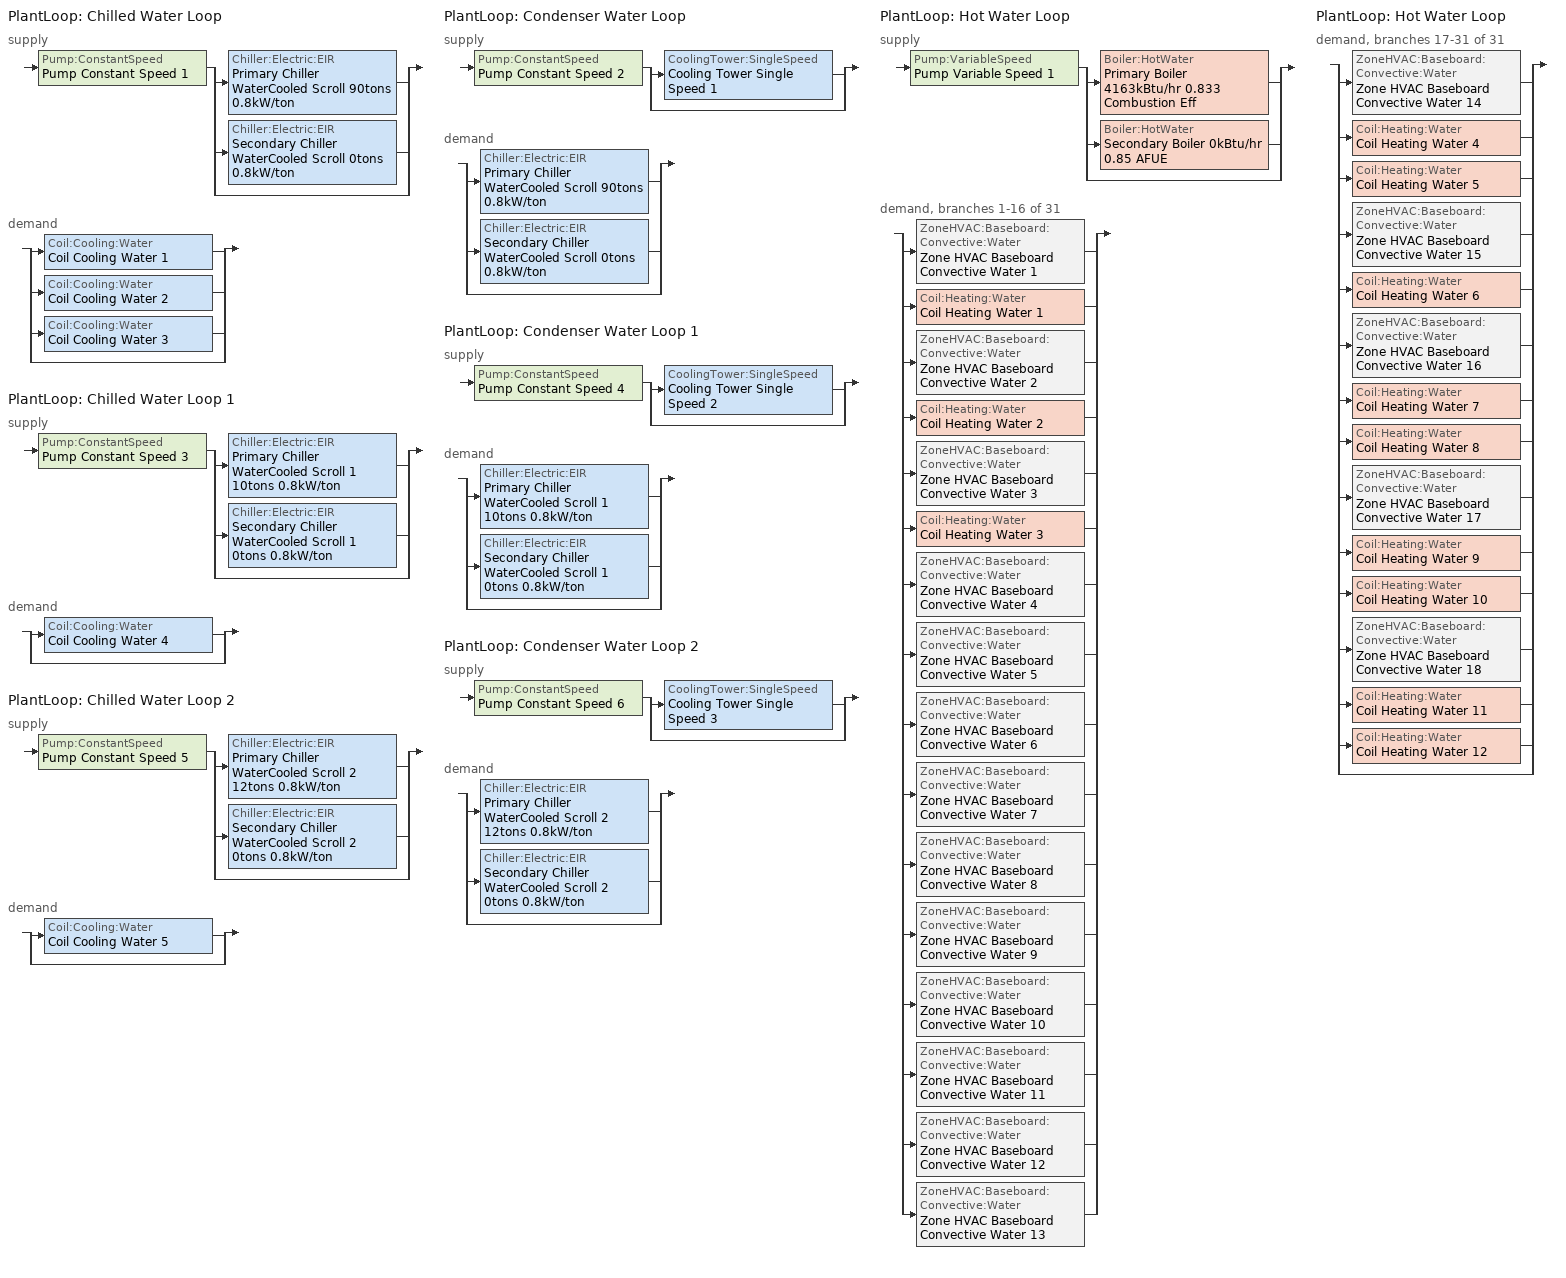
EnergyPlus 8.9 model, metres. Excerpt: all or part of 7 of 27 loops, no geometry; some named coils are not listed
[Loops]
PlantLoop 'Chilled Water Loop'
 supply: Pump:ConstantSpeed 'Pump Constant Speed 1' > split
  | Chiller:Electric:EIR 'Primary Chiller WaterCooled Scroll 90tons 0.8kW/ton'
  | Chiller:Electric:EIR 'Secondary Chiller WaterCooled Scroll 0tons 0.8kW/ton'
  | bypass
 demand: split
  | Coil:Cooling:Water 'Coil Cooling Water 1'
  | Coil:Cooling:Water 'Coil Cooling Water 2'
  | Coil:Cooling:Water 'Coil Cooling Water 3'
  | bypass
PlantLoop 'Chilled Water Loop 1'
 supply: Pump:ConstantSpeed 'Pump Constant Speed 3' > split
  | Chiller:Electric:EIR 'Primary Chiller WaterCooled Scroll 1 10tons 0.8kW/ton'
  | Chiller:Electric:EIR 'Secondary Chiller WaterCooled Scroll 1 0tons 0.8kW/ton'
  | bypass
 demand: split
  | Coil:Cooling:Water 'Coil Cooling Water 4'
  | bypass
PlantLoop 'Chilled Water Loop 2'
 supply: Pump:ConstantSpeed 'Pump Constant Speed 5' > split
  | Chiller:Electric:EIR 'Primary Chiller WaterCooled Scroll 2 12tons 0.8kW/ton'
  | Chiller:Electric:EIR 'Secondary Chiller WaterCooled Scroll 2 0tons 0.8kW/ton'
  | bypass
 demand: split
  | Coil:Cooling:Water 'Coil Cooling Water 5'
  | bypass
PlantLoop 'Condenser Water Loop'
 supply: Pump:ConstantSpeed 'Pump Constant Speed 2' > split
  | CoolingTower:SingleSpeed 'Cooling Tower Single Speed 1'
  | bypass
 demand: split
  | Chiller:Electric:EIR 'Primary Chiller WaterCooled Scroll 90tons 0.8kW/ton'
  | Chiller:Electric:EIR 'Secondary Chiller WaterCooled Scroll 0tons 0.8kW/ton'
  | bypass
PlantLoop 'Condenser Water Loop 1'
 supply: Pump:ConstantSpeed 'Pump Constant Speed 4' > split
  | CoolingTower:SingleSpeed 'Cooling Tower Single Speed 2'
  | bypass
 demand: split
  | Chiller:Electric:EIR 'Primary Chiller WaterCooled Scroll 1 10tons 0.8kW/ton'
  | Chiller:Electric:EIR 'Secondary Chiller WaterCooled Scroll 1 0tons 0.8kW/ton'
  | bypass
PlantLoop 'Condenser Water Loop 2'
 supply: Pump:ConstantSpeed 'Pump Constant Speed 6' > split
  | CoolingTower:SingleSpeed 'Cooling Tower Single Speed 3'
  | bypass
 demand: split
  | Chiller:Electric:EIR 'Primary Chiller WaterCooled Scroll 2 12tons 0.8kW/ton'
  | Chiller:Electric:EIR 'Secondary Chiller WaterCooled Scroll 2 0tons 0.8kW/ton'
  | bypass
PlantLoop 'Hot Water Loop'
 supply: Pump:VariableSpeed 'Pump Variable Speed 1' > split
  | Boiler:HotWater 'Primary Boiler 4163kBtu/hr 0.833 Combustion Eff'
  | Boiler:HotWater 'Secondary Boiler 0kBtu/hr 0.85 AFUE'
  | bypass
 demand, branches 1-16 of 31: split
  | ZoneHVAC:Baseboard:Convective:Water 'Zone HVAC Baseboard Convective Water 1'
  | Coil:Heating:Water 'Coil Heating Water 1'
  | ZoneHVAC:Baseboard:Convective:Water 'Zone HVAC Baseboard Convective Water 2'
  | Coil:Heating:Water 'Coil Heating Water 2'
  | ZoneHVAC:Baseboard:Convective:Water 'Zone HVAC Baseboard Convective Water 3'
  | Coil:Heating:Water 'Coil Heating Water 3'
  | ZoneHVAC:Baseboard:Convective:Water 'Zone HVAC Baseboard Convective Water 4'
  | ZoneHVAC:Baseboard:Convective:Water 'Zone HVAC Baseboard Convective Water 5'
  | ZoneHVAC:Baseboard:Convective:Water 'Zone HVAC Baseboard Convective Water 6'
  | ZoneHVAC:Baseboard:Convective:Water 'Zone HVAC Baseboard Convective Water 7'
  | ZoneHVAC:Baseboard:Convective:Water 'Zone HVAC Baseboard Convective Water 8'
  | ZoneHVAC:Baseboard:Convective:Water 'Zone HVAC Baseboard Convective Water 9'
  | ZoneHVAC:Baseboard:Convective:Water 'Zone HVAC Baseboard Convective Water 10'
  | ZoneHVAC:Baseboard:Convective:Water 'Zone HVAC Baseboard Convective Water 11'
  | ZoneHVAC:Baseboard:Convective:Water 'Zone HVAC Baseboard Convective Water 12'
  | ZoneHVAC:Baseboard:Convective:Water 'Zone HVAC Baseboard Convective Water 13'
PlantLoop 'Hot Water Loop'
 demand, branches 17-31 of 31: split
  | ZoneHVAC:Baseboard:Convective:Water 'Zone HVAC Baseboard Convective Water 14'
  | Coil:Heating:Water 'Coil Heating Water 4'
  | Coil:Heating:Water 'Coil Heating Water 5'
  | ZoneHVAC:Baseboard:Convective:Water 'Zone HVAC Baseboard Convective Water 15'
  | Coil:Heating:Water 'Coil Heating Water 6'
  | ZoneHVAC:Baseboard:Convective:Water 'Zone HVAC Baseboard Convective Water 16'
  | Coil:Heating:Water 'Coil Heating Water 7'
  | Coil:Heating:Water 'Coil Heating Water 8'
  | ZoneHVAC:Baseboard:Convective:Water 'Zone HVAC Baseboard Convective Water 17'
  | Coil:Heating:Water 'Coil Heating Water 9'
  | Coil:Heating:Water 'Coil Heating Water 10'
  | ZoneHVAC:Baseboard:Convective:Water 'Zone HVAC Baseboard Convective Water 18'
  | Coil:Heating:Water 'Coil Heating Water 11'
  | Coil:Heating:Water 'Coil Heating Water 12'
  | bypass
[Coil:Heating:Water] Availability Schedule=Always On Discrete; U-Factor Times Area Value {W/K}=Autosize; Maximum Water Flow Rate {m3/s}=Autosize; Performance Input Method=UFactorTimesAreaAndDesignWaterFlowRate; Rated Capacity {W}=Autosize; Rated Inlet Water Temperature {C}=82.2; Rated Inlet Air Temperature {C}=16.6; Rated Outlet Water Temperature {C}=71.1; Rated Outlet Air Temperature {C}=32.2; Rated Ratio for Air and Water Convection=0.5
Coil Heating Water 6; Coil Heating Water 5; Coil Heating Water 11; Coil Heating Water 8; Coil Heating Water 12; Coil Heating Water 10
[ZoneHVAC:Baseboard:Convective:Water] Availability Schedule=Always On Discrete; Heating Design Capacity Method=HeatingDesignCapacity; Heating Design Capacity {W}=Autosize; Heating Design Capacity Per Floor Area {W/m2}=0; Fraction of Autosized Heating Design Capacity=0.8; U-Factor Times Area Value {W/K}=Autosize; Maximum Water Flow Rate {m3/s}=Autosize; Convergence Tolerance=0.001
Zone HVAC Baseboard Convective Water 16; Zone HVAC Baseboard Convective Water 13; Zone HVAC Baseboard Convective Water 15; Zone HVAC Baseboard Convective Water 12; Zone HVAC Baseboard Convective Water 17; Zone HVAC Baseboard Convective Water 6; Zone HVAC Baseboard Convective Water 9; Zone HVAC Baseboard Convective Water 10; Zone HVAC Baseboard Convective Water 11; Zone HVAC Baseboard Convective Water 8; Zone HVAC Baseboard Convective Water 18; Zone HVAC Baseboard Convective Water 7; Zone HVAC Baseboard Convective Water 14; Zone HVAC Baseboard Convective Water 5; Zone HVAC Baseboard Convective Water 1; Zone HVAC Baseboard Convective Water 2; Zone HVAC Baseboard Convective Water 3; Zone HVAC Baseboard Convective Water 4
[Fan:ConstantVolume] Availability Schedule=Always On Discrete; Fan Total Efficiency=0.39975; Pressure Rise {Pa}=640; Maximum Flow Rate {m3/s}=AutoSize; Motor Efficiency=0.615; Motor In Airstream Fraction=1
Fan Constant Volume 19; Fan Constant Volume 21
[Coil:Cooling:Water] Availability Schedule=Always On Discrete; Design Water Flow Rate {m3/s}=Autosize; Design Air Flow Rate {m3/s}=Autosize; Design Inlet Water Temperature {C}=Autosize; Design Inlet Air Temperature {C}=Autosize; Design Outlet Air Temperature {C}=Autosize; Design Inlet Air Humidity Ratio {kgWater/kgDryAir}=Autosize; Design Outlet Air Humidity Ratio {kgWater/kgDryAir}=Autosize; Type of Analysis=SimpleAnalysis; Heat Exchanger Configuration=CrossFlow
Coil Cooling Water 4; Coil Cooling Water 5
[ZoneHVAC:FourPipeFanCoil] Availability Schedule=Always On Discrete; Capacity Control Method=ConstantFanVariableFlow; Maximum Supply Air Flow Rate {m3/s}=Autosize; Maximum Outdoor Air Flow Rate {m3/s}=Autosize; Maximum Cold Water Flow Rate {m3/s}=Autosize; Maximum Hot Water Flow Rate {m3/s}=Autosize; Minimum Supply Air Temperature in Cooling Mode {C}=Autosize; Maximum Supply Air Temperature in Heating Mode {C}=Autosize
Name | Supply Air Fan | Cooling Coil | Heating Coil
Zone HVAC Four Pipe Fan Coil 1 | Fan Constant Volume 19 | Coil Cooling Water 4 | Coil Heating Water 11
Zone HVAC Four Pipe Fan Coil 2 | Fan Constant Volume 21 | Coil Cooling Water 5 | Coil Heating Water 12
[SetpointManager:Scheduled] Control Variable=Temperature
Name | Schedule
Setpoint Manager Scheduled 4 | CHW Temp
Setpoint Manager Scheduled 9 | CHW Temp 1
Setpoint Manager Scheduled 11 | CHW Temp 2
Setpoint Manager Scheduled 5 | CW Temp
Setpoint Manager Scheduled 10 | CW Temp 1
Setpoint Manager Scheduled 12 | CW Temp 2
[PlantLoop] Fluid Type=Water; Maximum Loop Temperature {C}=100; Minimum Loop Temperature {C}=0; Maximum Loop Flow Rate {m3/s}=Autosize; Minimum Loop Flow Rate {m3/s}=0; Plant Loop Volume {m3}=Autocalculate; Load Distribution Scheme=Optimal; Plant Loop Demand Calculation Scheme=SingleSetpoint
Name | Plant Equipment Operation Scheme
Chilled Water Loop | Chilled Water Loop Operation Schemes
Chilled Water Loop 1 | Chilled Water Loop 1 Operation Schemes
Chilled Water Loop 2 | Chilled Water Loop 2 Operation Schemes
Condenser Water Loop | Condenser Water Loop Operation Schemes
Condenser Water Loop 1 | Condenser Water Loop 1 Operation Schemes
Condenser Water Loop 2 | Condenser Water Loop 2 Operation Schemes
Hot Water Loop | Hot Water Loop Operation Schemes
[Sizing:Plant] Sizing Option=NonCoincident; Zone Timesteps in Averaging Window=1; Coincident Sizing Factor Mode=None
Name | Loop Type | Design Loop Exit Temperature {C} | Loop Design Temperature Difference {deltaC}
Chilled Water Loop; Chilled Water Loop 1; Chilled Water Loop 2 | Cooling | 7 | 6
Condenser Water Loop; Condenser Water Loop 1; Condenser Water Loop 2 | Condenser | 29 | 6
Hot Water Loop | Heating | 82 | 16
[Pump:ConstantSpeed] Design Flow Rate {m3/s}=Autosize; Design Pump Head {Pa}=179352; Design Power Consumption {W}=Autosize; Fraction of Motor Inefficiencies to Fluid Stream=0; Pump Control Type=Intermittent; Design Power Sizing Method=PowerPerFlowPerPressure; Design Electric Power per Unit Flow Rate {W/(m3/s)}=348701.1; Design Shaft Power per Unit Flow Rate per Unit Head=1.28205
Name | Motor Efficiency
Pump Constant Speed 1 | 0.895
Pump Constant Speed 3; Pump Constant Speed 5; Pump Constant Speed 4 | 0.855
Pump Constant Speed 2 | 0.917
Pump Constant Speed 6 | 0.865
[Chiller:Electric:EIR] Reference Leaving Chilled Water Temperature {C}=6.67; Reference Entering Condenser Fluid Temperature {C}=29.4; Reference Chilled Water Flow Rate {m3/s}=Autosize; Reference Condenser Fluid Flow Rate {m3/s}=Autosize; Cooling Capacity Function of Temperature Curve=WaterCooled_Scroll_CAPFT_NECB2011; Electric Input to Cooling Output Ratio Function of Temperature Curve=WaterCooled_Scroll_EIRFT_NECB2011; Electric Input to Cooling Output Ratio Function of Part Load Ratio Curve=WaterCooled_Scroll_EIRFPLR_NECB2011; Minimum Part Load Ratio=0.25; Maximum Part Load Ratio=1; Optimum Part Load Ratio=1; Minimum Unloading Ratio=0.25; Condenser Type=WaterCooled; Condenser Fan Power Ratio {W/W}=0; Fraction of Compressor Electric Consumption Rejected by Condenser=1; Leaving Chilled Water Lower Temperature Limit {C}=2; Chiller Flow Mode=LeavingSetpointModulated; Sizing Factor=1
Name | Reference Capacity {W} | Reference COP {W/W}
Primary Chiller WaterCooled Scroll 90tons 0.8kW/ton | 315766 | 4.54393
Secondary Chiller WaterCooled Scroll 0tons 0.8kW/ton; Secondary Chiller WaterCooled Scroll 1 0tons 0.8kW/ton; Secondary Chiller WaterCooled Scroll 2 0tons 0.8kW/ton | 0.001 | 4.5032
Primary Chiller WaterCooled Scroll 1 10tons 0.8kW/ton | 34366.5 | 4.5032
Primary Chiller WaterCooled Scroll 2 12tons 0.8kW/ton | 42822.1 | 4.5032
[PlantEquipmentOperationSchemes] Control Scheme Schedule Name 1=Always On Discrete
Name | Control Scheme Object Type 1 | Control Scheme Name 1
Chilled Water Loop Operation Schemes | PlantEquipmentOperation:CoolingLoad | Chilled Water Loop Cooling Operation Scheme
Chilled Water Loop 1 Operation Schemes | PlantEquipmentOperation:CoolingLoad | Chilled Water Loop 1 Cooling Operation Scheme
Chilled Water Loop 2 Operation Schemes | PlantEquipmentOperation:CoolingLoad | Chilled Water Loop 2 Cooling Operation Scheme
Condenser Water Loop Operation Schemes | PlantEquipmentOperation:CoolingLoad | Condenser Water Loop Cooling Operation Scheme
Condenser Water Loop 1 Operation Schemes | PlantEquipmentOperation:CoolingLoad | Condenser Water Loop 1 Cooling Operation Scheme
Condenser Water Loop 2 Operation Schemes | PlantEquipmentOperation:CoolingLoad | Condenser Water Loop 2 Cooling Operation Scheme
Hot Water Loop Operation Schemes | PlantEquipmentOperation:HeatingLoad | Hot Water Loop Heating Operation Scheme
[PlantEquipmentOperation:CoolingLoad] Load Range Lower Limit 1 {W}=0; Load Range Upper Limit 1 {W}=1000000000
Name | Range Equipment List Name 1
Chilled Water Loop Cooling Operation Scheme | Chilled Water Loop Cooling Equipment List
Chilled Water Loop 1 Cooling Operation Scheme | Chilled Water Loop 1 Cooling Equipment List
Chilled Water Loop 2 Cooling Operation Scheme | Chilled Water Loop 2 Cooling Equipment List
Condenser Water Loop Cooling Operation Scheme | Condenser Water Loop Cooling Equipment List
Condenser Water Loop 1 Cooling Operation Scheme | Condenser Water Loop 1 Cooling Equipment List
Condenser Water Loop 2 Cooling Operation Scheme | Condenser Water Loop 2 Cooling Equipment List
[PlantEquipmentList]
Chilled Water Loop Cooling Equipment List: Chiller:Electric:EIR, Primary Chiller WaterCooled Scroll 90tons 0.8kW/ton, Chiller:Electric:EIR, Secondary Chiller WaterCooled Scroll 0tons 0.8kW/ton
Chilled Water Loop 1 Cooling Equipment List: Chiller:Electric:EIR, Primary Chiller WaterCooled Scroll 1 10tons 0.8kW/ton, Chiller:Electric:EIR, Secondary Chiller WaterCooled Scroll 1 0tons 0.8kW/ton
Chilled Water Loop 2 Cooling Equipment List: Chiller:Electric:EIR, Primary Chiller WaterCooled Scroll 2 12tons 0.8kW/ton, Chiller:Electric:EIR, Secondary Chiller WaterCooled Scroll 2 0tons 0.8kW/ton
Condenser Water Loop Cooling Equipment List: CoolingTower:SingleSpeed, Cooling Tower Single Speed 1
Condenser Water Loop 1 Cooling Equipment List: CoolingTower:SingleSpeed, Cooling Tower Single Speed 2
Condenser Water Loop 2 Cooling Equipment List: CoolingTower:SingleSpeed, Cooling Tower Single Speed 3
Hot Water Loop Heating Equipment List: Boiler:HotWater, Primary Boiler 4163kBtu/hr 0.833 Combustion Eff, Boiler:HotWater, Secondary Boiler 0kBtu/hr 0.85 AFUE
[CoolingTower:SingleSpeed] Design Water Flow Rate {m3/s}=Autosize; Design Air Flow Rate {m3/s}=Autosize; Design U-Factor Times Area Value {W/K}=Autosize; Free Convection Air Flow Rate {m3/s}=Autosize; Free Convection Air Flow Rate Sizing Factor=0.1; Free Convection U-Factor Times Area Value {W/K}=Autosize; Free Convection U-Factor Times Area Value Sizing Factor=0.1; Performance Input Method=UFactorTimesAreaAndDesignWaterFlowRate; Heat Rejection Capacity and Nominal Capacity Sizing Ratio=1.25; Free Convection Capacity {W}=0; Free Convection Nominal Capacity Sizing Factor=0.1; Design Inlet Air Dry-Bulb Temperature {C}=24; Design Inlet Air Wet-Bulb Temperature {C}=24; Design Approach Temperature {deltaC}=5; Design Range Temperature {deltaC}=5; Basin Heater Capacity {W/K}=0; Basin Heater Setpoint Temperature {C}=2; Evaporation Loss Mode=LossFactor; Evaporation Loss Factor {percent/K}=0.2; Drift Loss Percent {percent}=0.008; Blowdown Calculation Mode=ConcentrationRatio; Blowdown Concentration Ratio=3; Capacity Control=FanCycling; Number of Cells=1; Cell Control=MinimalCell; Cell Minimum  Water Flow Rate Fraction=0.33; Cell Maximum Water Flow Rate Fraction=2.5; Sizing Factor=1
Name | Design Fan Power {W}
Cooling Tower Single Speed 1; Cooling Tower Single Speed 2 | Autosize
Cooling Tower Single Speed 3 | 784.97
[Pump:VariableSpeed]
Pump Variable Speed 1: Design Maximum Flow Rate {m3/s}=Autosize; Design Pump Head {Pa}=179352; Design Power Consumption {W}=Autosize; Motor Efficiency=0.917; Fraction of Motor Inefficiencies to Fluid Stream=0; Coefficient 1 of the Part Load Performance Curve=0; Coefficient 2 of the Part Load Performance Curve=1; Coefficient 3 of the Part Load Performance Curve=0; Coefficient 4 of the Part Load Performance Curve=0; Design Minimum Flow Rate {m3/s}=0; Pump Control Type=Intermittent; Skin Loss Radiative Fraction=0.5; Design Power Sizing Method=PowerPerFlowPerPressure; Design Electric Power per Unit Flow Rate {W/(m3/s)}=348701.1; Design Shaft Power per Unit Flow Rate per Unit Head=1.28205; Design Minimum Flow Rate Fraction=0
[Boiler:HotWater] Fuel Type=NaturalGas; Design Water Outlet Temperature {C}=82; Design Water Flow Rate {m3/s}=Autosize; Maximum Part Load Ratio=1; Optimum Part Load Ratio=1; Water Outlet Upper Temperature Limit {C}=99; Parasitic Electric Load {W}=0; Sizing Factor=1
Name | Nominal Capacity {W} | Nominal Thermal Efficiency | Minimum Part Load Ratio | Boiler Flow Mode
Primary Boiler 4163kBtu/hr 0.833 Combustion Eff | 1.22004e+06 | 0.826 | 0.25 | LeavingSetpointModulated
Secondary Boiler 0kBtu/hr 0.85 AFUE | 0.001 | 0.85 | 0 | ConstantFlow
[SetpointManager:OutdoorAirReset]
Setpoint Manager Outdoor Air Reset 1: Control Variable=Temperature; Setpoint at Outdoor Low Temperature {C}=82; Outdoor Low Temperature {C}=-16; Setpoint at Outdoor High Temperature {C}=60; Outdoor High Temperature {C}=0
[PlantEquipmentOperation:HeatingLoad]
Hot Water Loop Heating Operation Scheme: Load Range Lower Limit 1 {W}=0; Load Range Upper Limit 1 {W}=1000000000; Range Equipment List Name 1=Hot Water Loop Heating Equipment List
[Schedule:Day:Interval]
satCHW Temp 1; satCHW Temp 3; satCHW Temp 5; Schedule Day 12; Schedule Day 4; Schedule Day 8; sunCHW Temp 1; sunCHW Temp 3; sunCHW Temp 5; wkdCHW Temp 1; wkdCHW Temp 3; wkdCHW Temp 5: No, 01:00, 7, 02:00, 7, 03:00, 7, 04:00, 7, 05:00, 7, 06:00, 7, 07:00, 7, 08:00, 7, 09:00, 7, 10:00, 7, 11:00, 7, 12:00, 7, 13:00, 7, 14:00, 7, 15:00, 7, 16:00, 7, 17:00, 7, 18:00, 7, 19:00, 7, 20:00, 7, 21:00, 7, 22:00, 7, 23:00, 7, 24:00, 7
satCW Temp 1; satCW Temp 3; satCW Temp 5; Schedule Day 13; Schedule Day 5; Schedule Day 9; sunCW Temp 1; sunCW Temp 3; sunCW Temp 5; wkdCW Temp 1; wkdCW Temp 3; wkdCW Temp 5: No, 01:00, 29, 02:00, 29, 03:00, 29, 04:00, 29, 05:00, 29, 06:00, 29, 07:00, 29, 08:00, 29, 09:00, 29, 10:00, 29, 11:00, 29, 12:00, 29, 13:00, 29, 14:00, 29, 15:00, 29, 16:00, 29, 17:00, 29, 18:00, 29, 19:00, 29, 20:00, 29, 21:00, 29, 22:00, 29, 23:00, 29, 24:00, 29
[Schedule:Week:Daily]
CHW Temp Week Rule - Jan1-Dec31: sunCHW Temp 1, wkdCHW Temp 1, wkdCHW Temp 1, wkdCHW Temp 1, wkdCHW Temp 1, wkdCHW Temp 1, satCHW Temp 1, Schedule Day 4, Schedule Day 4, Schedule Day 4, Schedule Day 4, Schedule Day 4
CHW Temp 1 Week Rule - Jan1-Dec31: sunCHW Temp 3, wkdCHW Temp 3, wkdCHW Temp 3, wkdCHW Temp 3, wkdCHW Temp 3, wkdCHW Temp 3, satCHW Temp 3, Schedule Day 8, Schedule Day 8, Schedule Day 8, Schedule Day 8, Schedule Day 8
CHW Temp 2 Week Rule - Jan1-Dec31: sunCHW Temp 5, wkdCHW Temp 5, wkdCHW Temp 5, wkdCHW Temp 5, wkdCHW Temp 5, wkdCHW Temp 5, satCHW Temp 5, Schedule Day 12, Schedule Day 12, Schedule Day 12, Schedule Day 12, Schedule Day 12
CW Temp Week Rule - Jan1-Dec31: sunCW Temp 1, wkdCW Temp 1, wkdCW Temp 1, wkdCW Temp 1, wkdCW Temp 1, wkdCW Temp 1, satCW Temp 1, Schedule Day 5, Schedule Day 5, Schedule Day 5, Schedule Day 5, Schedule Day 5
CW Temp 1 Week Rule - Jan1-Dec31: sunCW Temp 3, wkdCW Temp 3, wkdCW Temp 3, wkdCW Temp 3, wkdCW Temp 3, wkdCW Temp 3, satCW Temp 3, Schedule Day 9, Schedule Day 9, Schedule Day 9, Schedule Day 9, Schedule Day 9
CW Temp 2 Week Rule - Jan1-Dec31: sunCW Temp 5, wkdCW Temp 5, wkdCW Temp 5, wkdCW Temp 5, wkdCW Temp 5, wkdCW Temp 5, satCW Temp 5, Schedule Day 13, Schedule Day 13, Schedule Day 13, Schedule Day 13, Schedule Day 13
[Schedule:Year]
CHW Temp: CHW Temp Week Rule - Jan1-Dec31, 1, 1, 12, 31
CHW Temp 1: CHW Temp 1 Week Rule - Jan1-Dec31, 1, 1, 12, 31
CHW Temp 2: CHW Temp 2 Week Rule - Jan1-Dec31, 1, 1, 12, 31
CW Temp: CW Temp Week Rule - Jan1-Dec31, 1, 1, 12, 31
CW Temp 1: CW Temp 1 Week Rule - Jan1-Dec31, 1, 1, 12, 31
CW Temp 2: CW Temp 2 Week Rule - Jan1-Dec31, 1, 1, 12, 31
[Schedule:Constant]
Always On Discrete: Hourly Value=1
[Curve:Biquadratic] Minimum Value of x {BasedOnField A2}=5; Maximum Value of x {BasedOnField A2}=10; Minimum Value of y {BasedOnField A3}=24; Maximum Value of y {BasedOnField A3}=35
Name | Coefficient1 Constant | Coefficient2 x | Coefficient3 x**2 | Coefficient4 y | Coefficient5 y**2 | Coefficient6 x*y
WaterCooled_Scroll_CAPFT_NECB2011 | 0.94418 | 0.0337102 | 9.75564e-05 | -0.00322114 | -4.91832e-05 | -0.000177584
WaterCooled_Scroll_EIRFT_NECB2011 | 0.727393 | -0.0118922 | 0.000541177 | 0.00187934 | 0.000473461 | -0.000711472
[Curve:Quadratic]
WaterCooled_Scroll_EIRFPLR_NECB2011: Coefficient1 Constant=0.04412; Coefficient2 x=0.640367; Coefficient3 x**2=0.319555; Minimum Value of x {BasedOnField A2}=0; Maximum Value of x {BasedOnField A2}=1
